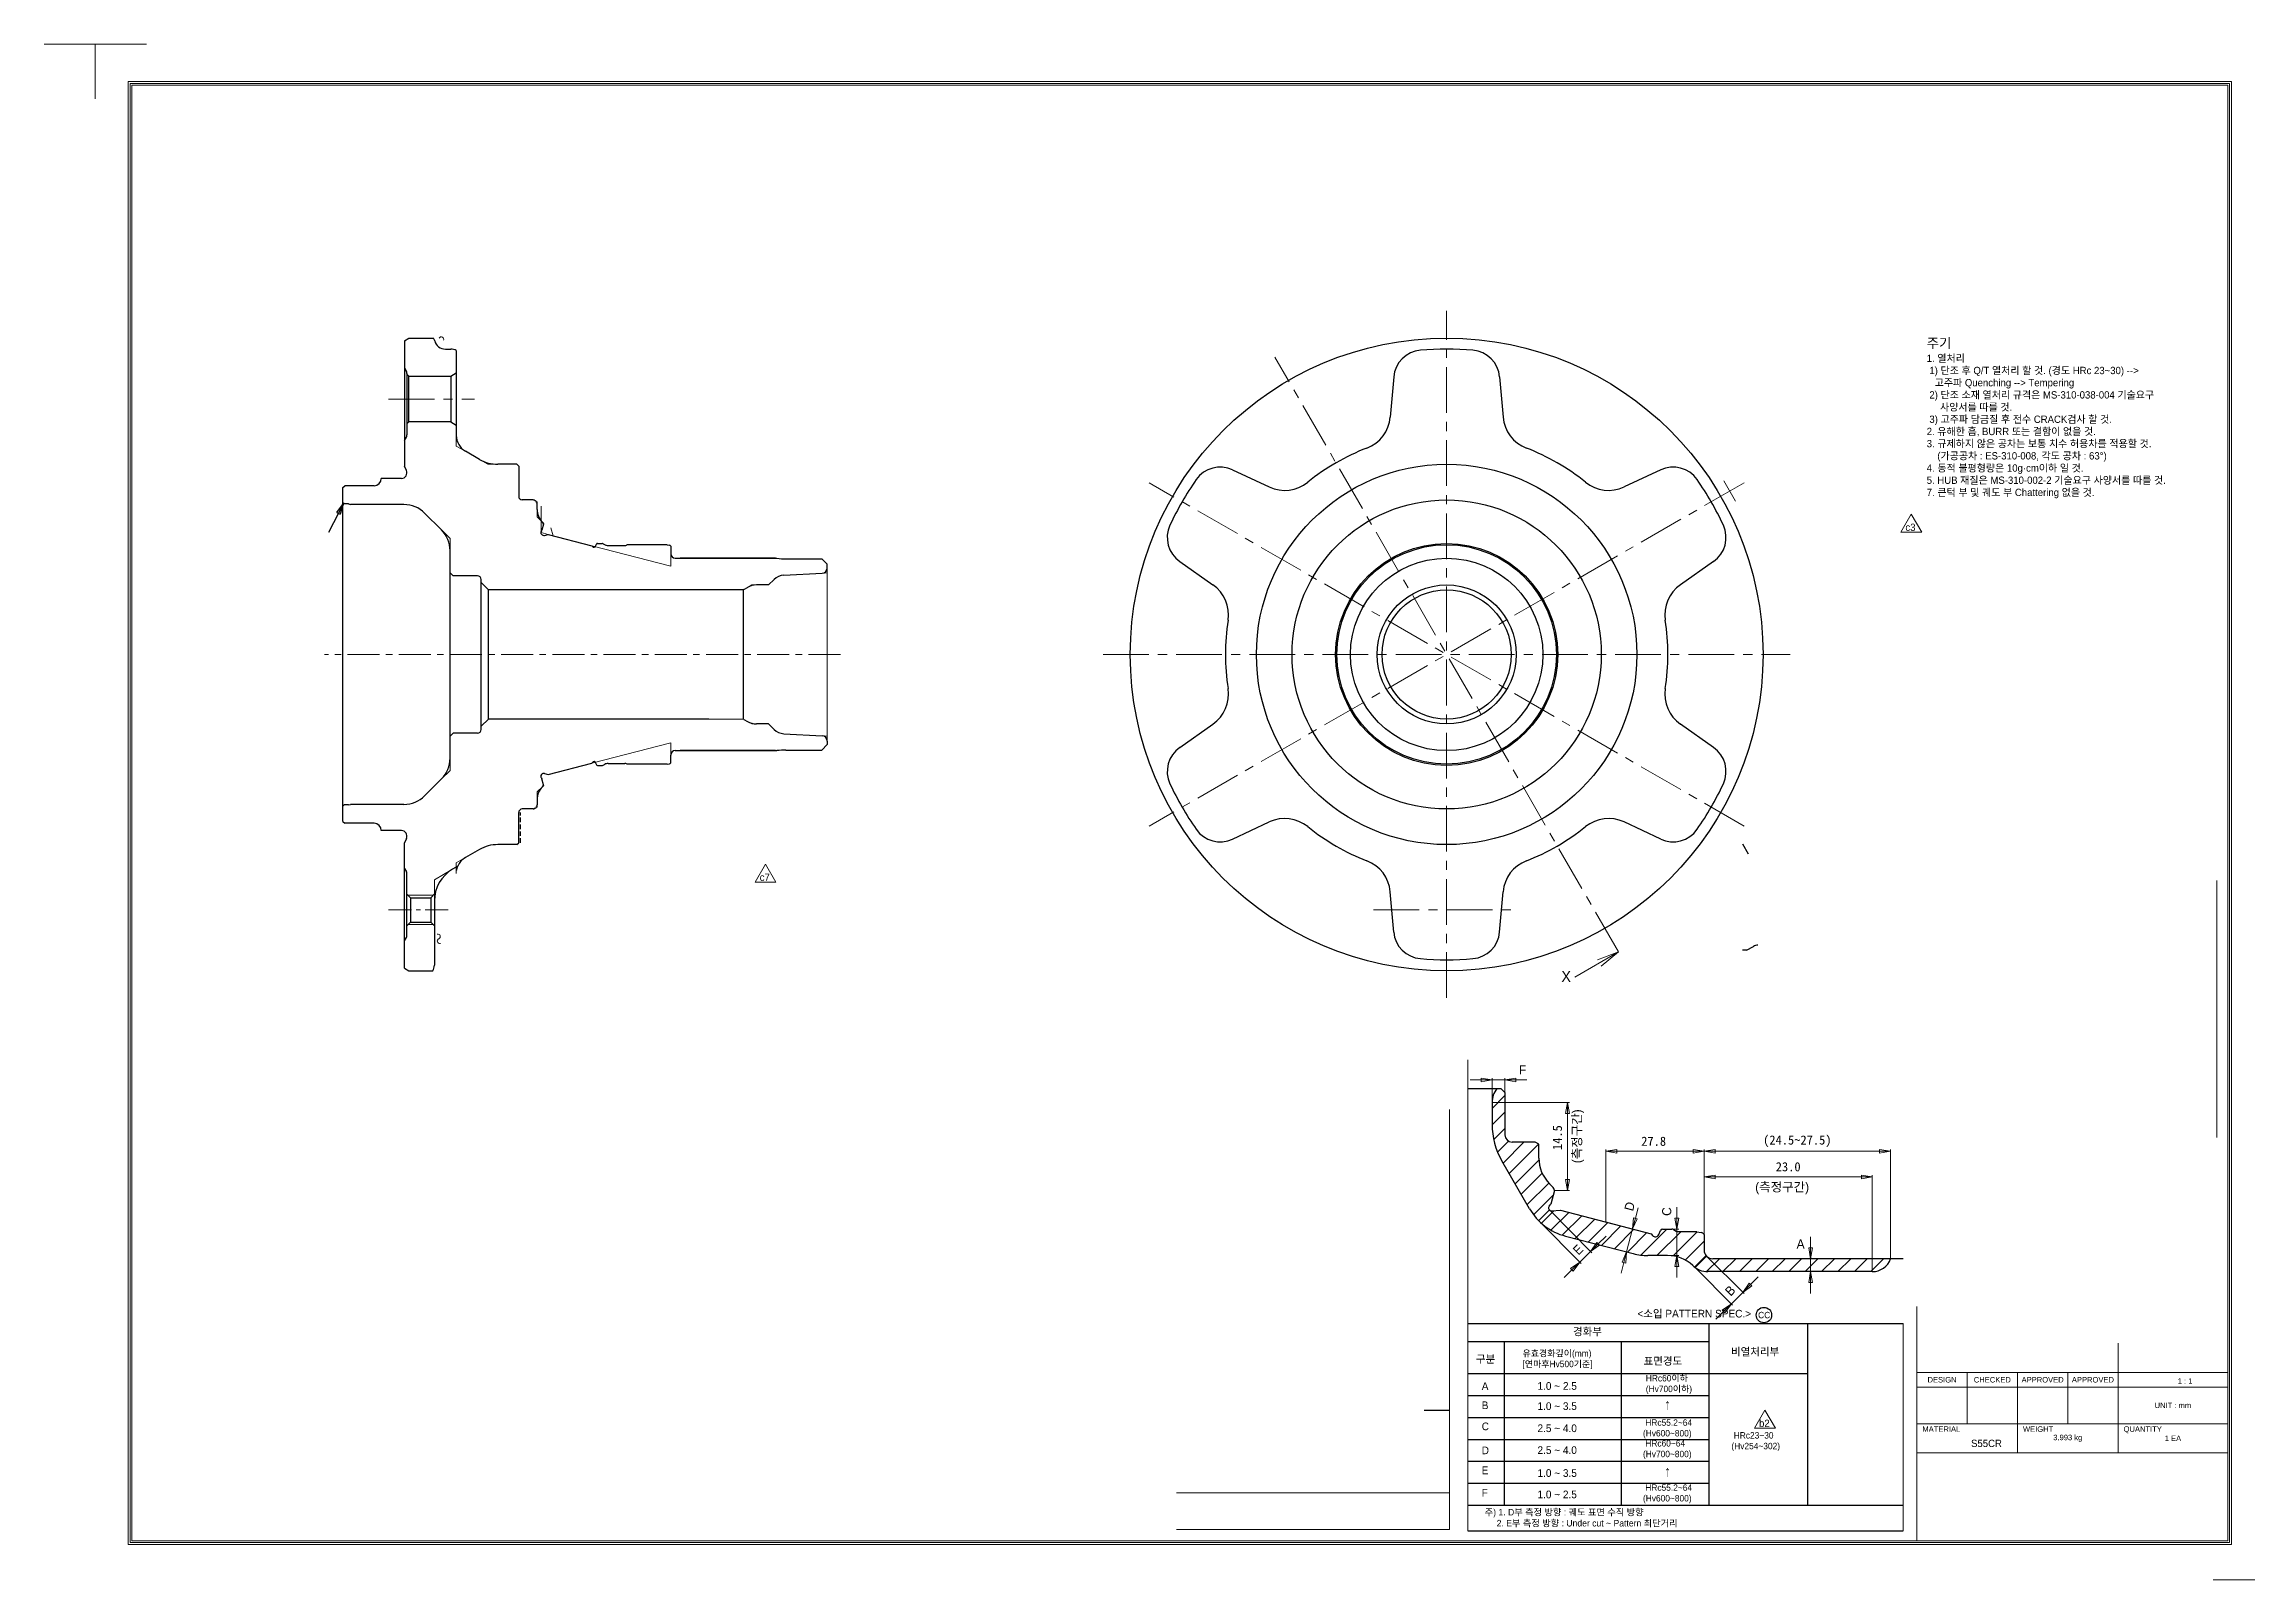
# Model space of a CAD drawing. Header units: millimetres. Extents: x 2038 to 3252, y 3405 to 3825.
# Drawn here: x 2038 to 2640, y 3405 to 3825 of the extents above; entities that cross this region are included whole.
import ezdxf

# ---------------------------------------------------------------- set-up
doc = ezdxf.new("R2010")
doc.units = ezdxf.units.MM
doc.linetypes.add('CENTER', pattern=[2, 1.25, -0.25, 0.25, -0.25])
doc.linetypes.add('HIDDEN', pattern=[0.375, 0.25, -0.125])
for name, color, linetype, lineweight in [('01_Out_Line_outer', 3, 'Continuous', 30), ('02_Dim', 4, 'Continuous', 9), ('03_Center', 1, 'CENTER', 9), ('04_Hidden', 4, 'HIDDEN', 9), ('05_Text', 6, 'Continuous', 9), ('07_Dim-1', 2, 'Continuous', 15), ('08_Dim-2', 3, 'Continuous', 15)]:
    doc.layers.add(name, color=color, linetype=linetype, lineweight=lineweight)
doc.layers.add('11_Lay-out', color=7, linetype='Continuous', lineweight=13, plot=False)
doc.layers.add('text', color=53, linetype='Continuous')
doc.styles.add('GHS', font='')
doc.styles.add('스타일1', font='txt.shx', dxfattribs={"bigfont": 'whs.shx'})
doc.styles.get('GHS').set_extended_font_data('Gulim')
doc.dimstyles.new('(1배)-축-공차', dxfattribs={"dimtxt": 2.5, "dimasz": 3, "dimexe": 0.5, "dimexo": 0, "dimgap": 1, "dimtad": 1, "dimtoh": 1, "dimdec": 3, "dimzin": 0, "dimdsep": 46, "dimtxsty": 'Standard', "dimblk": 'CLOSED', "dimcen": 100, "dimaunit": 1, "dimazin": 0, "dimtp": 0.025, "dimtm": 0.025, "dimtfac": 0.7, "dimtdec": 3, "dimtmove": 1, "dimatfit": 3, "dimldrblk": 'CLOSED', "dimfxl": 1, "dimtolj": 1, "dimtzin": 0, "dimarcsym": 0})

# ---------------------------------------------------------------- blocks, each defined once
blk = doc.blocks.new('_Closed')
at = {"color": 0, "linetype": 'ByBlock', "lineweight": -2}
for p, q in [((-1, 0.17), (0, 0)), ((-1, 0.17), (-1, -0.17)), ((0, 0), (-1, -0.17)), ((0, 0), (-1, 0))]:
    blk.add_line(p, q, dxfattribs=at)

msp = doc.modelspace()

# ---------------------------------------------------------------- hatches: boundary and pattern name
at = {"layer": '02_Dim', "ltscale": 10}
h = msp.add_hatch(dxfattribs=at)
h.set_pattern_fill('ANSI31', color=256)
h.set_pattern_definition([(45, (-5975.803, 7211.799), (-2.245064, 2.245064), [])])
h.paths.add_polyline_path([(2437.022, 3538.0844), (2436.022, 3539.0844), (2434.8472, 3539.0844, 0.17101732), (2433.522, 3535.3232), (2437.022, 3535.3232)])
h.paths.add_polyline_path([(2437.022, 3535.3232), (2433.522, 3535.3232), (2433.522, 3529.3588, 0.1316525), (2436.2014, 3519.3588), (2443.7655, 3506.2575, 0.06454422), (2446.2633, 3502.9889), (2449.1903, 3505.916, -0.39391048), (2449.1522, 3507.0065), (2449.6219, 3507.5468), (2450.6057, 3511.2101, 0.13643799), (2449.9732, 3512.3297), (2449.2509, 3513.052, -0.19891237), (2446.322, 3520.1231), (2446.322, 3523.8712), (2445.5148, 3524.3373, 0.1316525), (2445.0148, 3524.4712), (2439.022, 3524.4712, -0.41421356), (2437.022, 3526.4712)])
h.paths.add_polyline_path([(2449.1903, 3505.916), (2446.2633, 3502.9889, 0.13488561), (2453.6158, 3498.7672), (2457.1729, 3497.8472)])
h.paths.add_polyline_path([(2452.1895, 3505.8499), (2449.8118, 3505.6836, -0.21712128), (2449.1903, 3505.916), (2457.1729, 3497.8472), (2461.9208, 3496.6194), (2462.2107, 3497.0206), (2462.8439, 3496.3806), (2470.3168, 3494.448), (2471.9443, 3500.7409), (2464.6206, 3502.635)])
h.paths.add_polyline_path([(2484.0391, 3500.03, -0.00999466), (2483.899, 3500.1071), (2483.154, 3500.5373, 0.1316525), (2482.654, 3500.6712), (2481.3914, 3500.6712), (2480.1287, 3500.6712, 0.30096584), (2479.5764, 3500.3057), (2479.1096, 3499.2058, -0.56865635), (2477.4065, 3498.9741), (2477.0517, 3499.4201), (2471.9443, 3500.7409), (2470.3168, 3494.448), (2470.8009, 3494.3228), (2472.123, 3493.9809, 0.06335274), (2476.1291, 3493.4712), (2481.4952, 3493.4712), (2484.0391, 3493.4712)])
h.paths.add_polyline_path([(2491.4791, 3499.2397, 0.20546465), (2490.6875, 3499.7582), (2489.4791, 3499.9712), (2484.1554, 3499.9712, -0.00814885), (2484.0391, 3500.03), (2484.0391, 3493.4712), (2484.0964, 3493.127, -0.12479556), (2488.3827, 3490.7212, 0.03695455), (2489.0681, 3490.1603), (2492.182, 3493.2742, -0.19891237), (2491.4791, 3494.9712)])
h.paths.add_polyline_path([(2492.182, 3493.2742), (2489.0681, 3490.1603, 0.15420795), (2492.5152, 3489.0712), (2496.385, 3489.0712)])
h.paths.add_polyline_path([(2520.6244, 3492.5712), (2493.8791, 3492.5712, -0.19891237), (2492.182, 3493.2742), (2496.385, 3489.0712), (2520.6244, 3489.0712)])
h.paths.add_polyline_path([(2537.4791, 3492.5712), (2520.6244, 3492.5712), (2520.6244, 3489.0712), (2537.4791, 3489.0712)])
h.paths.add_polyline_path([(2542.4791, 3492.5712), (2537.4791, 3492.5712), (2537.4791, 3489.0712, 0.31730116)])

# ---------------------------------------------------------------- linework, layer by layer
at = {"linetype": 'Continuous', "lineweight": 13}
msp.add_line((2176.2032, 3692.4944), (2176.8107, 3690.3038), dxfattribs=at)
for p, q in [((2426.9332, 3474.8894), (2545.8739, 3474.8894)), ((2492.8739, 3425.1894), (2492.8739, 3474.8894)), ((2519.8739, 3425.1894), (2519.8739, 3474.8894)), ((2426.9332, 3469.9894), (2492.8739, 3469.9894)), ((2436.9332, 3425.1894), (2436.9332, 3469.9894)), ((2468.9332, 3425.1894), (2468.9332, 3469.9894)), ((2426.9332, 3461.1894), (2519.8739, 3461.1894)), ((2426.9332, 3455.1894), (2492.8739, 3455.1894)), ((2426.9332, 3449.1894), (2492.8739, 3449.1894)), ((2426.9332, 3443.1894), (2492.8739, 3443.1894)), ((2426.9332, 3437.1894), (2492.8739, 3437.1894)), ((2426.9332, 3431.1894), (2492.8739, 3431.1894)), ((2426.9332, 3425.1894), (2545.8739, 3425.1894)), ((2426.9332, 3418.1894), (2545.8739, 3418.1894))]:
    msp.add_line(p, q)
for centre, start, end in [((2146.2488, 3744.0085), 336.6147789, 150.2551187), ((2145.8207, 3579.4645), 111.6147789, 285.2551187), ((2145.3285, 3580.7067), 291.6147789, 105.2551187)]:
    msp.add_arc(centre, 0.6681, start, end, dxfattribs=at)
at = {"layer": '01_Out_Line_outer'}
for p, q in [((2136.1632, 3743.6407), (2137.3632, 3744.3335)), ((2136.1632, 3743.6407), (2136.1632, 3709.3172)), ((2136.1632, 3736.1799), (2136.7025, 3735.2459)), ((2137.3632, 3733.9635), (2136.8568, 3734.4699)), ((2136.8632, 3734.6459), (2136.8632, 3717.8711)), ((2137.3632, 3721.4035), (2137.3632, 3733.9635)), ((2148.8563, 3733.9635), (2148.8563, 3721.4035)), ((2137.3632, 3721.4035), (2136.8632, 3720.9035)), ((2148.8563, 3721.4035), (2137.3632, 3721.4035)), ((2136.1632, 3716.3371), (2136.7025, 3717.2711)), ((2156.703, 3711.1732), (2152.8632, 3713.3901)), ((2136.7227, 3708.1174), (2136.1632, 3709.3172)), ((2136.7227, 3708.1174), (2136.1632, 3709.3172)), ((2166.9132, 3709.8335), (2167.4132, 3709.3335)), ((2167.4132, 3709.3335), (2167.4132, 3701.0835)), ((2171.4096, 3700.0835), (2168.4132, 3700.0835)), ((2141.7064, 3696.4903), (2146.3201, 3691.8766)), ((2172.4632, 3697.5094), (2172.4632, 3698.9752)), ((2190.4793, 3688.1165), (2190.8518, 3687.9014)), ((2190.4793, 3627.5505), (2190.8518, 3627.7655)), ((2141.7064, 3619.1766), (2146.3201, 3623.7903)), ((2171.4096, 3615.5835), (2168.4132, 3615.5835)), ((2172.4632, 3618.1576), (2172.4632, 3616.6918)), ((2167.4132, 3606.3335), (2167.4132, 3614.5835)), ((2136.7227, 3607.5496), (2136.1632, 3606.3498)), ((2136.7227, 3607.5496), (2136.1632, 3606.3498)), ((2136.1632, 3572.0263), (2136.1632, 3606.3498)), ((2156.703, 3604.4937), (2152.8632, 3602.2769)), ((2166.9132, 3605.8335), (2167.4132, 3606.3335)), ((2502.0207, 3606.0173), (2503.5717, 3603.3309)), ((2136.1632, 3599.3299), (2136.7025, 3598.3959)), ((2136.8632, 3581.0211), (2136.8632, 3597.7959)), ((2150.7652, 3599.9108), (2149.3632, 3599.1014)), ((2144.3632, 3590.4412), (2144.3632, 3572.8335)), ((2136.1632, 3579.4871), (2136.7025, 3580.4211)), ((2503.1148, 3576.9309), (2502.0207, 3576.9309)), ((2503.1148, 3576.9309), (2504.9828, 3578.0094)), ((2136.1632, 3572.0263), (2137.3632, 3571.3335)), ((2436.022, 3539.0844), (2437.022, 3538.0844)), ((2437.022, 3538.0844), (2437.022, 3526.4712)), ((2433.522, 3535.3232), (2433.522, 3529.3588)), ((2445.0148, 3524.4712), (2439.022, 3524.4712)), ((2446.322, 3520.1231), (2446.322, 3523.8712)), ((2483.154, 3500.5373), (2483.899, 3500.1071))]:
    msp.add_line(p, q, dxfattribs=at)
at = {"layer": '01_Out_Line_outer', "ltscale": 10}
for p, q in [((2137.3632, 3744.3335), (2144.1518, 3744.3335)), ((2147.3632, 3741.3335), (2148.8632, 3741.3335)), ((2150.3632, 3740.9316), (2150.3632, 3717.7202)), ((2137.3632, 3733.9635), (2148.8563, 3733.9635)), ((2148.8563, 3733.9635), (2150.3632, 3734.8335)), ((2406.6423, 3733.7504), (2405.678, 3722.7291)), ((2435.5807, 3733.7504), (2436.5449, 3722.7291)), ((2148.8563, 3721.4035), (2150.3632, 3720.5335)), ((2135.3632, 3705.9835), (2129.8632, 3705.9835)), ((2135.3632, 3705.9835), (2129.8632, 3705.9835)), ((2362.6001, 3708.3227), (2372.6269, 3703.6471)), ((2479.6229, 3708.3227), (2469.596, 3703.6471)), ((2119.3632, 3703.4835), (2119.8632, 3703.9835)), ((2119.3632, 3612.1835), (2119.3632, 3703.4835)), ((2127.8632, 3703.9835), (2119.8632, 3703.9835)), ((2119.6632, 3698.9835), (2119.3632, 3699.2835)), ((2120.8632, 3698.9835), (2119.6632, 3698.9835)), ((2120.8632, 3698.9835), (2121.423, 3698.8335)), ((2136.0495, 3698.8335), (2121.423, 3698.8335)), ((2174.2051, 3693.4529), (2173.7728, 3691.8434)), ((2173.6178, 3691.6178), (2173.7728, 3691.8434)), ((2174.4909, 3690.3938), (2175.4423, 3690.6576)), ((2175.4423, 3690.6576), (2187.4281, 3687.5579)), ((2188.457, 3687.4508), (2188.6905, 3688.0007)), ((2191.8518, 3687.6335), (2196.4725, 3687.6335)), ((2197.0332, 3687.8335), (2196.8725, 3687.7407)), ((2208.0332, 3687.8335), (2208.6374, 3687.727)), ((2209.0332, 3687.4677), (2209.0332, 3685.3335)), ((2148.6632, 3629.4472), (2148.6632, 3686.2198)), ((2348.1309, 3683.2613), (2357.1935, 3676.9155)), ((2494.0921, 3683.2613), (2485.0295, 3676.9155)), ((2157.1632, 3637.3335), (2157.1632, 3678.3335)), ((2157.1632, 3677.4885), (2159.1632, 3675.4885)), ((2159.1632, 3640.1785), (2159.1632, 3675.4885)), ((2228.7853, 3675.4885), (2228.7853, 3640.1785)), ((2228.9585, 3675.5885), (2229.9546, 3676.1636)), ((2157.1632, 3638.1785), (2159.1632, 3640.1785)), ((2228.9585, 3640.0785), (2229.9546, 3639.5034)), ((2348.1309, 3632.4057), (2357.1935, 3638.7514)), ((2494.0921, 3632.4057), (2485.0295, 3638.7514)), ((2175.4423, 3625.0093), (2187.4281, 3628.1091)), ((2188.457, 3628.2162), (2188.6905, 3627.6663)), ((2191.8518, 3628.0335), (2196.4725, 3628.0335)), ((2197.0332, 3627.8335), (2196.8725, 3627.9263)), ((2208.0332, 3627.8335), (2208.6374, 3627.94)), ((2209.0332, 3628.1992), (2209.0332, 3630.3335)), ((2173.6178, 3624.0492), (2173.7728, 3623.8236)), ((2174.2051, 3622.2141), (2173.7728, 3623.8236)), ((2174.4909, 3625.2732), (2175.4423, 3625.0093)), ((2119.6632, 3616.6835), (2119.3632, 3616.3835)), ((2120.8632, 3616.6835), (2119.6632, 3616.6835)), ((2120.8632, 3616.6835), (2121.423, 3616.8335)), ((2136.0495, 3616.8335), (2121.423, 3616.8335)), ((2119.3632, 3612.1835), (2119.8632, 3611.6835)), ((2127.8632, 3611.6835), (2119.8632, 3611.6835)), ((2135.3632, 3609.6835), (2129.8632, 3609.6835)), ((2135.3632, 3609.6835), (2129.8632, 3609.6835)), ((2362.6001, 3607.3443), (2372.6269, 3612.0199)), ((2479.6229, 3607.3443), (2469.596, 3612.0199)), ((2137.8632, 3591.307), (2136.8632, 3592.307)), ((2137.8632, 3591.307), (2143.3632, 3591.307)), ((2137.8632, 3591.307), (2137.8632, 3584.66)), ((2143.3632, 3591.307), (2144.5832, 3592.5269)), ((2143.3632, 3591.307), (2143.3632, 3584.66)), ((2406.6423, 3581.9165), (2405.678, 3592.9379)), ((2435.5807, 3581.9165), (2436.5449, 3592.9379)), ((2137.8632, 3584.66), (2136.8632, 3583.66)), ((2137.8632, 3584.66), (2143.3632, 3584.66)), ((2143.3632, 3584.66), (2144.3632, 3583.66)), ((2137.3632, 3571.3335), (2143.9613, 3571.3335)), ((2436.022, 3539.0844), (2426.9332, 3539.0844)), ((2443.7655, 3506.2575), (2436.2014, 3519.3588)), ((2449.9732, 3512.3297), (2449.2509, 3513.052)), ((2450.6057, 3511.2101), (2449.6219, 3507.5468)), ((2452.1895, 3505.8499), (2477.0517, 3499.4201)), ((2453.6158, 3498.7672), (2472.123, 3493.9809)), ((2479.1096, 3499.2058), (2479.5764, 3500.3057)), ((2489.4791, 3499.9712), (2490.6875, 3499.7582)), ((2491.4791, 3499.2397), (2491.4791, 3494.9712)), ((2537.4791, 3489.0712), (2492.5152, 3489.0712)), ((2545.8739, 3492.5712), (2493.8791, 3492.5712))]:
    msp.add_line(p, q, dxfattribs=at)
at = {"layer": '01_Out_Line_outer', "ltscale": 7}
for p, q in [((2166.9132, 3709.8335), (2161.703, 3709.8335)), ((2171.9632, 3699.8412), (2171.6596, 3700.0165)), ((2187.4281, 3687.5579), (2187.6055, 3687.3349)), ((2187.4281, 3687.5579), (2187.6055, 3687.3349)), ((2187.4281, 3687.5579), (2187.6055, 3687.3349)), ((2188.9666, 3688.1835), (2190.2293, 3688.1835)), ((2208.0332, 3687.8335), (2197.0332, 3687.8335)), ((2148.6632, 3680.1335), (2149.4632, 3679.3335)), ((2156.1632, 3679.3335), (2149.4632, 3679.3335)), ((2219.4095, 3675.4885), (2159.1632, 3675.4885)), ((2228.9585, 3675.5885), (2219.4095, 3675.4885)), ((2219.4095, 3640.1785), (2159.1632, 3640.1785)), ((2228.9585, 3640.0785), (2219.4095, 3640.1785)), ((2148.6632, 3635.5335), (2149.4632, 3636.3335)), ((2156.1632, 3636.3335), (2149.4632, 3636.3335)), ((2187.4281, 3628.1091), (2187.6055, 3628.3321)), ((2187.4281, 3628.1091), (2187.6055, 3628.3321)), ((2187.4281, 3628.1091), (2187.6055, 3628.3321)), ((2188.9666, 3627.4835), (2190.2293, 3627.4835)), ((2208.0332, 3627.8335), (2197.0332, 3627.8335)), ((2171.9632, 3615.8258), (2171.6596, 3615.6505)), ((2166.9132, 3605.8335), (2161.703, 3605.8335)), ((2446.322, 3523.8712), (2445.5148, 3524.3373)), ((2449.1522, 3507.0065), (2449.6219, 3507.5468)), ((2449.1522, 3507.0065), (2449.6219, 3507.5468)), ((2449.1522, 3507.0065), (2449.6219, 3507.5468)), ((2449.8118, 3505.6836), (2452.1895, 3505.8499)), ((2449.8118, 3505.6836), (2452.1895, 3505.8499)), ((2449.8118, 3505.6836), (2452.1895, 3505.8499)), ((2480.1287, 3500.6712), (2482.654, 3500.6712)), ((2477.0517, 3499.4201), (2477.4065, 3498.9741)), ((2477.0517, 3499.4201), (2477.4065, 3498.9741)), ((2477.0517, 3499.4201), (2477.4065, 3498.9741)), ((2489.4791, 3499.9712), (2484.1554, 3499.9712)), ((2481.4952, 3493.4712), (2476.1291, 3493.4712)), ((2421.9332, 3451.094), (2414.9728, 3451.094))]:
    msp.add_line(p, q, dxfattribs=at)
at = {"layer": '01_Out_Line_outer', "color": 6}
for p, q in [((2210.2332, 3684.1335), (2238.0332, 3684.1335)), ((2237.6282, 3684.1335), (2211.5332, 3684.1335)), ((2211.5332, 3684.1335), (2237.6282, 3684.1335)), ((2210.2332, 3631.5335), (2238.0332, 3631.5335)), ((2237.6282, 3631.5335), (2211.5332, 3631.5335)), ((2211.5332, 3631.5335), (2237.6282, 3631.5335))]:
    msp.add_line(p, q, dxfattribs=at)
at = {"layer": '01_Out_Line_outer', "color": 0}
for p, q in [((2240.4781, 3683.9835), (2250.2782, 3683.9835)), ((2251.7782, 3682.4835), (2250.2782, 3683.9835)), ((2235.7332, 3676.8335), (2237.2426, 3678.3429)), ((2239.8617, 3679.509), (2250.3567, 3680.059)), ((2235.7332, 3638.8335), (2237.2426, 3637.3241)), ((2239.8617, 3636.158), (2250.3567, 3635.608)), ((2251.7782, 3633.1835), (2250.2782, 3631.6835)), ((2240.4781, 3631.6835), (2250.2782, 3631.6835))]:
    msp.add_line(p, q, dxfattribs=at)
at = {"layer": '01_Out_Line_outer', "color": 0, "ltscale": 10}
for p, q in [((2251.7782, 3681.5569), (2251.7782, 3682.4835)), ((2251.7782, 3634.11), (2251.7782, 3633.1835))]:
    msp.add_line(p, q, dxfattribs=at)
at = {"layer": '01_Out_Line_outer', "color": 0, "ltscale": 7}
for p, q in [((2235.7332, 3676.8335), (2232.4546, 3676.8335)), ((2235.7332, 3638.8335), (2232.4546, 3638.8335))]:
    msp.add_line(p, q, dxfattribs=at)
at = {"layer": '01_Out_Line_outer', "linetype": 'HIDDEN', "ltscale": 5}
msp.add_line((2167.9082, 3606.3335), (2167.9082, 3614.5835), dxfattribs=at)
at = {"layer": '01_Out_Line_outer', "ltscale": 0.7}
for p, q in [((2156.703, 3604.4937), (2152.8632, 3602.2769)), ((2166.9132, 3605.8335), (2161.703, 3605.8335))]:
    msp.add_line(p, q, dxfattribs=at)
at = {"layer": '01_Out_Line_outer', "ltscale": 10}
for radius in [86.5, 52, 42.25, 30.35, 30, 26.3, 19, 17.655]:
    msp.add_circle((2421.1115, 3657.8335), radius, dxfattribs=at)
for centre, radius, start, end in [((2141.5538, 3742.8335), 3, 14.4775122, 30), ((2147.3632, 3744.3335), 3, 194.4775122, 270), ((2148.8632, 3738.3335), 3, 60, 90), ((2414.6118, 3733.0532), 8, 94.9385987, 175), ((2421.1115, 3657.8335), 83.5, 85.0614013, 94.9385987), ((2427.6111, 3733.0532), 8, 5, 85.0614013), ((2395.7161, 3723.6007), 10, 291.1136097, 355), ((2446.5069, 3723.6007), 10, 185, 248.8863903), ((2421.1115, 3657.8335), 60.5, 111.1136097, 128.8863903), ((2421.1115, 3657.8335), 60.5, 51.1136097, 68.8863903), ((2127.8632, 3705.9835), 2, 270, 0), ((2421.1115, 3657.8335), 83.5, 145.0614013, 154.9385987), ((2359.2191, 3701.0722), 8, 65, 145.0614013), ((2483.0038, 3701.0722), 8, 34.9385987, 115), ((2421.1115, 3657.8335), 83.5, 25.0614013, 34.9385987), ((2376.8531, 3712.7101), 10, 245, 308.8863903), ((2465.3698, 3712.7101), 10, 231.1136097, 295), ((2177.4653, 3697.5098), 5.0021, 180.0047047, 224.3576224), ((2173.0403, 3693.1642), 1.2, 13.9226058, 45), ((2140.6632, 3686.2198), 8, 0, 45), ((2174.2771, 3691.1647), 0.8, 145.5, 285.5), ((2188.9666, 3687.8835), 0.3, 90, 157), ((2191.8518, 3689.6335), 2, 240, 270), ((2196.4725, 3688.4335), 0.8, 270, 300), ((2208.5332, 3687.1361), 0.6, 33.5573098, 80), ((2352.7195, 3689.8145), 8, 154.9385987, 235), ((2489.5035, 3689.8145), 8, 305, 25.0614013), ((2210.2332, 3685.3335), 1.2, 180, 270), ((2351.4577, 3668.724), 10, 351.1136097, 55), ((2490.7652, 3668.724), 10, 125, 188.8863903), ((2421.1115, 3657.8335), 60.5, 171.1136097, 188.8863903), ((2421.1115, 3657.8335), 60.5, 351.1136097, 8.8863903), ((2351.4577, 3646.943), 10, 305, 8.8863903), ((2490.7652, 3646.943), 10, 171.1136097, 235), ((2140.6632, 3629.4472), 8, 315, 0), ((2188.9666, 3627.7835), 0.3, 203, 270), ((2191.8518, 3626.0335), 2, 90, 120), ((2196.4725, 3627.2335), 0.8, 60, 90), ((2208.5332, 3628.5309), 0.6, 280, 326.4426902), ((2210.2332, 3630.3335), 1.2, 90, 180), ((2352.7195, 3625.8525), 8, 125, 205.0614013), ((2489.5035, 3625.8525), 8, 334.9385987, 55), ((2177.4632, 3618.1576), 5, 135.6327326, 180), ((2174.2771, 3624.5023), 0.8, 74.5, 214.5), ((2173.0403, 3622.5028), 1.2, 315, 346.0773942), ((2421.1115, 3657.8335), 83.5, 205.0614013, 214.9385987), ((2421.1115, 3657.8335), 83.5, 325.0614013, 334.9385987), ((2127.8632, 3609.6835), 2, 0, 90), ((2359.2191, 3614.5948), 8, 214.9385987, 295), ((2376.8531, 3602.9568), 10, 51.1136097, 115), ((2421.1115, 3657.8335), 60.5, 231.1136097, 248.8863903), ((2421.1115, 3657.8335), 60.5, 291.1136097, 308.8863903), ((2465.3698, 3602.9568), 10, 65, 128.8863903), ((2483.0038, 3614.5948), 8, 245, 325.0614013), ((2395.7161, 3592.0663), 10, 5, 68.8863903), ((2446.5069, 3592.0663), 10, 111.1136097, 175), ((2414.6118, 3582.6138), 8, 185, 265.0614013), ((2427.6111, 3582.6138), 8, 274.9385987, 355), ((2421.1115, 3657.8335), 83.5, 265.0614013, 274.9385987), ((2439.522, 3535.3232), 6, 141.1812535, 180), ((2453.522, 3529.3588, 0), 20, 180, 210), ((2448.2762, 3510.6326), 2.4, 13.9226058, 45), ((2457.6219, 3514.2575), 16, 210, 255.5), ((2480.1287, 3500.0712), 0.6, 90, 157), ((2485.899, 3503.5712), 4, 240, 244.1580672), ((2490.4791, 3498.5764), 1.2, 33.5573098, 80), ((2493.8791, 3494.9712), 2.4, 180, 270), ((2481.4952, 3483.4712), 10, 46.4688478, 90), ((2492.5152, 3495.0712), 6, 226.4688478, 270), ((2537.4991, 3494.3641), 5.2929, 269.7834339, 340.2006065)]:
    msp.add_arc(centre, radius, start, end, dxfattribs=at)
at = {"layer": '01_Out_Line_outer'}
for centre, radius, start, end in [((2135.6632, 3734.6459), 1.2, 0, 30), ((2135.6632, 3717.8711), 1.2, 330, 0), ((2155.3632, 3717.7202), 5, 180, 240), ((2135.3632, 3707.4835), 1.5, 270, 25), ((2168.4132, 3701.0835), 1, 180, 270), ((2136.0495, 3690.8335), 8, 45, 90), ((2190.2293, 3687.6835), 0.5, 60, 90), ((2190.2293, 3627.9835), 0.5, 270, 300), ((2136.0495, 3624.8335), 8, 270, 315), ((2168.4132, 3614.5835), 1, 90, 180), ((2171.4632, 3616.6918, 0), 1, 300, 360), ((2135.3632, 3608.1835), 1.5, 335, 90), ((2135.6632, 3597.7959), 1.2, 0, 30), ((2154.3632, 3590.4412), 10, 120, 180), ((2135.6632, 3581.0211), 1.2, 330, 0), ((2141.3632, 3572.8335), 3, 330, 0), ((2506.1828, 3575.9309), 2.4, 90, 120), ((2439.022, 3526.4712), 2, 180, 270), ((2456.322, 3520.1231), 10, 180, 225), ((2482.654, 3499.6712), 1, 60, 90)]:
    msp.add_arc(centre, radius, start, end, dxfattribs=at)
at = {"layer": '01_Out_Line_outer', "ltscale": 7}
for centre, radius, start, end in [((2161.703, 3719.8335), 10, 240, 270), ((2171.4096, 3699.5835), 0.5, 60, 90), ((2171.4632, 3698.9752, 0), 1, 0, 60), ((2187.9968, 3687.6462), 0.5, 218.5, 337), ((2156.1632, 3678.3335), 1, 0, 90), ((2232.4546, 3671.8335), 5, 90, 120), ((2232.4546, 3643.8335), 5, 240, 270), ((2156.1632, 3637.3335), 1, 270, 0), ((2187.9968, 3628.0208), 0.5, 23, 141.5), ((2171.4096, 3616.0835), 0.5, 270, 300), ((2161.703, 3595.8335), 10, 90, 120), ((2445.0148, 3523.4712), 1, 60, 90), ((2449.756, 3506.4817), 0.8, 139, 274), ((2478.1891, 3499.5966), 1, 218.5, 337), ((2476.1291, 3509.4712), 16, 255.5, 270)]:
    msp.add_arc(centre, radius, start, end, dxfattribs=at)
at = {"layer": '01_Out_Line_outer', "color": 0}
for centre, radius, start, end in [((2240.4781, 3703.9835), 20, 262.9783356, 270), ((2240.071, 3675.5145), 4, 93, 135), ((2240.071, 3640.1525), 4, 225, 267), ((2240.4781, 3611.6835), 20, 90, 97.0216644)]:
    msp.add_arc(centre, radius, start, end, dxfattribs=at)
at = {"layer": '01_Out_Line_outer', "color": 0, "ltscale": 10}
for centre, start, end in [((2250.2782, 3681.5569), 273, 0), ((2250.2782, 3634.11), 0, 87)]:
    msp.add_arc(centre, 1.5, start, end, dxfattribs=at)
at = {"layer": '01_Out_Line_outer', "ltscale": 0.7}
for centre, radius, start, end in [((2161.703, 3595.8335), 10, 90, 120), ((2155.3632, 3597.9467), 5, 120, 156.8698976)]:
    msp.add_arc(centre, radius, start, end, dxfattribs=at)
at = {"layer": '02_Dim', "ltscale": 10}
for p, q in [((2150.3632, 3717.7202), (2150.3632, 3714.8335)), ((2161.703, 3709.8335), (2159.0235, 3709.8335)), ((2173.5835, 3691.1384), (2173.5835, 3698.388)), ((2173.8889, 3694.0127), (2174.2567, 3693.6449)), ((2174.2051, 3693.4529), (2174.2567, 3693.6449)), ((2148.6632, 3686.2198), (2148.6632, 3689.5335)), ((2173.5835, 3691.1384), (2173.7728, 3691.8434)), ((2209.0332, 3681.9704), (2187.4281, 3687.5579)), ((2188.457, 3687.4508), (2188.3962, 3687.3075)), ((2188.7681, 3688.1835), (2188.6905, 3688.0007)), ((2188.9666, 3688.1835), (2188.7681, 3688.1835)), ((2190.2293, 3688.1835), (2190.3632, 3688.1835)), ((2191.8518, 3687.6335), (2191.3159, 3687.6335)), ((2196.4725, 3687.6335), (2196.6868, 3687.6335)), ((2196.6868, 3687.6335), (2196.8725, 3687.7407)), ((2209.0332, 3685.3335), (2209.0332, 3681.9704)), ((2228.7853, 3675.4885), (2219.4095, 3675.4885)), ((2228.9585, 3675.5885), (2228.7853, 3675.4885)), ((2231.1149, 3676.8335), (2229.9546, 3676.1636)), ((2232.4546, 3676.8335), (2231.1149, 3676.8335)), ((2228.7853, 3640.1785), (2219.4095, 3640.1785)), ((2228.9585, 3640.0785), (2228.7853, 3640.1785)), ((2231.1149, 3638.8335), (2229.9546, 3639.5034)), ((2209.0332, 3633.6965), (2187.4281, 3628.1091)), ((2209.0332, 3630.3335), (2209.0332, 3633.6965)), ((2232.4546, 3638.8335), (2231.1149, 3638.8335)), ((2148.6632, 3629.4472), (2148.6632, 3626.1335)), ((2188.457, 3628.2162), (2188.3962, 3628.3594)), ((2188.7681, 3627.4835), (2188.6905, 3627.6663)), ((2188.9666, 3627.4835), (2188.7681, 3627.4835)), ((2190.2293, 3627.4835), (2190.3632, 3627.4835)), ((2191.8518, 3628.0335), (2191.3159, 3628.0335)), ((2196.4725, 3628.0335), (2196.6868, 3628.0335)), ((2196.6868, 3628.0335), (2196.8725, 3627.9263)), ((2173.8889, 3621.6543), (2174.2567, 3622.0221)), ((2174.2051, 3622.2141), (2174.2567, 3622.0221)), ((2150.3632, 3600.8335), (2150.3632, 3597.9467)), ((2137.1867, 3591.9835), (2144.0397, 3591.9835)), ((2144.3632, 3590.4412), (2144.3632, 3596.2147)), ((2137.1867, 3583.9835), (2144.0397, 3583.9835)), ((2430.522, 3541.4917), (2427.522, 3541.4917)), ((2433.522, 3535.3232), (2433.522, 3541.9917)), ((2433.522, 3541.4917), (2437.022, 3541.4917)), ((2437.022, 3538.0844), (2437.022, 3541.9917)), ((2440.022, 3541.4917), (2443.022, 3541.4917)), ((2433.522, 3535.3232), (2454.6514, 3535.3232)), ((2454.1514, 3514.2101), (2454.1514, 3532.3232)), ((2464.6206, 3502.635), (2464.6206, 3522.4712)), ((2467.6206, 3521.9712), (2488.4791, 3521.9712)), ((2491.4791, 3499.2397), (2491.4791, 3522.4712)), ((2491.4791, 3499.2397), (2491.4791, 3522.4712)), ((2494.4791, 3521.9712), (2539.4791, 3521.9712)), ((2542.4791, 3492.5712), (2542.4791, 3522.4712)), ((2491.4791, 3499.2397), (2491.4791, 3515.4712)), ((2534.4791, 3514.9712), (2494.4791, 3514.9712)), ((2537.4791, 3489.0712), (2537.4791, 3515.4712)), ((2450.6057, 3511.2101), (2454.6514, 3511.2101)), ((2484.0391, 3503.6712), (2484.0391, 3506.6712)), ((2446.2476, 3503.0047), (2457.8386, 3491.2886)), ((2449.1903, 3505.916), (2446.2633, 3502.9889)), ((2449.1903, 3505.916), (2460.7813, 3494.1998)), ((2464.6206, 3502.635), (2472.4284, 3500.6157)), ((2471.9443, 3500.7409), (2470.3168, 3494.448)), ((2472.6955, 3503.6454), (2473.4466, 3506.5498)), ((2481.3914, 3500.6712), (2484.5391, 3500.6712)), ((2484.0391, 3500.6712), (2484.0391, 3493.4712)), ((2457.487, 3491.644), (2460.4297, 3494.5553)), ((2462.5623, 3496.6652), (2464.695, 3498.7751)), ((2462.9931, 3496.342), (2470.8009, 3494.3228)), ((2520.6244, 3495.5712), (2520.6244, 3498.5712)), ((2455.3543, 3489.5341), (2453.2216, 3487.4242)), ((2469.5657, 3491.5435), (2468.8146, 3488.6391)), ((2481.3914, 3493.4712), (2484.5391, 3493.4712)), ((2484.0391, 3490.4712), (2484.0391, 3487.4712)), ((2492.182, 3493.2742), (2489.0681, 3490.1603)), ((2489.0681, 3490.1603), (2499.2998, 3479.9286)), ((2492.182, 3493.2742), (2502.4137, 3483.0425)), ((2520.6244, 3492.5712), (2520.6244, 3489.0712)), ((2498.9463, 3480.2821), (2502.0602, 3483.396)), ((2504.1815, 3485.5174), (2506.3028, 3487.6387)), ((2520.6244, 3486.0712), (2520.6244, 3483.0712)), ((2496.8249, 3478.1608), (2494.7036, 3476.0395))]:
    msp.add_line(p, q, dxfattribs=at)
at = {"layer": '02_Dim'}
for p, q in [((2150.3632, 3714.8335), (2152.8632, 3713.3901)), ((2156.703, 3711.1732), (2159.0235, 3709.8335)), ((2171.9632, 3699.8412), (2172.4632, 3699.5526)), ((2172.4632, 3698.9752), (2172.4632, 3699.5526)), ((2496.8791, 3705.3076), (2500.1091, 3699.7131)), ((2496.8791, 3705.3076), (2500.1091, 3699.7131)), ((2172.4632, 3697.5094), (2172.4632, 3695.4383)), ((2173.8889, 3694.0127), (2172.4632, 3695.4383)), ((2148.6632, 3689.5335), (2146.3201, 3691.8766)), ((2175.4423, 3690.6576), (2173.5835, 3691.1384)), ((2190.4793, 3688.1165), (2190.3632, 3688.1835)), ((2191.3159, 3687.6335), (2190.8518, 3687.9014)), ((2251.7782, 3681.5569), (2251.7782, 3680.1335)), ((2250.3567, 3680.059), (2251.7782, 3680.1335)), ((2250.3567, 3635.608), (2251.7782, 3635.5335)), ((2251.7782, 3634.11), (2251.7782, 3635.5335)), ((2190.4793, 3627.5505), (2190.3632, 3627.4835)), ((2191.3159, 3628.0335), (2190.8518, 3627.7655)), ((2148.6632, 3626.1335), (2146.3201, 3623.7903)), ((2173.8889, 3621.6543), (2172.4632, 3620.2286)), ((2171.9632, 3615.8258), (2172.4632, 3616.1144)), ((2172.4632, 3618.1576), (2172.4632, 3620.2286)), ((2172.4632, 3616.6918), (2172.4632, 3616.1144)), ((2144.3632, 3596.2147), (2149.3632, 3599.1014)), ((2150.3632, 3600.8335), (2152.8632, 3602.2769)), ((2468.0731, 3576.4935), (2456.1392, 3569.6034)), ((2468.0731, 3576.4935), (2462.377, 3574.3595)), ((2463.377, 3572.6275), (2468.0731, 3576.4935))]:
    msp.add_line(p, q, dxfattribs=at)
at = {"layer": '02_Dim', "color": 0}
msp.add_line((2251.7782, 3681.5569), (2251.7782, 3634.11), dxfattribs=at)
at = {"layer": '02_Dim', "color": 5}
for points in [[(2548.1353, 3696.2157), (2545.2953, 3691.2966), (2550.9753, 3691.2966)], [(2234.912, 3600.5031), (2232.072, 3595.5841), (2237.752, 3595.5841)]]:
    msp.add_lwpolyline(points, close=True, dxfattribs=at)
at = {"layer": '02_Dim', "color": 3}
msp.add_lwpolyline([(2508.1343, 3451.187), (2505.2943, 3446.268), (2510.9743, 3446.268)], close=True, dxfattribs=at)
at = {"layer": '03_Center', "ltscale": 10}
for p, q in [((2421.1115, 3563.9102), (2421.1115, 3751.7568)), ((2468.0731, 3576.4935), (2374.1498, 3739.1735)), ((2131.8632, 3727.6835), (2155.3632, 3727.6835)), ((2502.4515, 3610.8718), (2339.7715, 3704.7952)), ((2502.4515, 3704.7952), (2339.7715, 3610.8718)), ((2327.1881, 3657.8335), (2515.0348, 3657.8335)), ((2401.1115, 3587.9835), (2441.1115, 3587.9835))]:
    msp.add_line(p, q, dxfattribs=at)
at = {"layer": '03_Center', "ltscale": 7}
msp.add_line((2255.3771, 3657.8335), (2114.3632, 3657.8335), dxfattribs=at)
msp.add_line((2255.3771, 3657.8335), (2114.3632, 3657.8335), dxfattribs=at)
msp.add_line((2255.3771, 3657.8335), (2114.3632, 3657.8335), dxfattribs=at)
at = {"layer": '03_Center', "ltscale": 5}
msp.add_line((2131.8632, 3587.9835), (2149.3632, 3587.9835), dxfattribs=at)
at = {"layer": '04_Hidden', "ltscale": 5}
msp.add_arc((2155.3632, 3597.9467), 5, 156.8698976, 180, dxfattribs=at)
at = {"layer": '07_Dim-1', "lineweight": 13}
msp.add_line((2631.6652, 3595.9738), (2631.6652, 3525.7066), dxfattribs=at)
at = {"layer": '07_Dim-1'}
for p, q in [((2426.9332, 3546.9402), (2426.9332, 3474.8894)), ((2549.6652, 3479.4825), (2549.6652, 3415.4825)), ((2634.6652, 3479.4825), (2634.6652, 3415.4825)), ((2426.9332, 3474.8894), (2545.8739, 3474.8894)), ((2426.9332, 3474.8894), (2426.9332, 3418.1894)), ((2545.8739, 3474.8894), (2545.8739, 3418.1894)), ((2604.6652, 3469.4825), (2604.6652, 3439.4825)), ((2549.6652, 3461.4825), (2634.6652, 3461.4825)), ((2563.4152, 3461.4825), (2563.4152, 3447.4825)), ((2577.1652, 3461.4825), (2577.1652, 3439.4825)), ((2590.9152, 3461.4825), (2590.9152, 3447.4825)), ((2549.6652, 3457.4825), (2634.6652, 3457.4825)), ((2549.6652, 3447.4825), (2634.6652, 3447.4825)), ((2549.6652, 3439.4825), (2634.6652, 3439.4825))]:
    msp.add_line(p, q, dxfattribs=at)
at = {"layer": '07_Dim-1', "lineweight": 13, "ltscale": 3}
for p, q in [((2421.9332, 3533.4109), (2421.9332, 3418.5274)), ((2347.245, 3428.5274), (2421.9332, 3428.5274)), ((2347.245, 3428.5274), (2420.5332, 3428.5274)), ((2347.245, 3418.5274), (2421.9332, 3418.5274))]:
    msp.add_line(p, q, dxfattribs=at)
at = {"layer": '08_Dim-2', "ltscale": 3}
for p, q in [((2060.6652, 3414.4825), (2060.6652, 3814.4825)), ((2635.6652, 3814.4825), (2060.6652, 3814.4825)), ((2061.1652, 3414.9825), (2061.1652, 3813.9825)), ((2635.1652, 3813.9825), (2061.1652, 3813.9825)), ((2635.1652, 3414.9825), (2635.1652, 3813.9825)), ((2635.6652, 3414.4825), (2635.6652, 3814.4825)), ((2061.6652, 3415.4825), (2061.6652, 3813.4825)), ((2634.6652, 3813.4825), (2061.6652, 3813.4825)), ((2634.6652, 3415.4825), (2634.6652, 3813.4825)), ((2634.6652, 3415.4825), (2634.6652, 3813.4825)), ((2635.6652, 3414.4825), (2060.6652, 3414.4825)), ((2635.1652, 3414.9825), (2061.1652, 3414.9825)), ((2634.6652, 3415.4825), (2061.6652, 3415.4825))]:
    msp.add_line(p, q, dxfattribs=at)
at = {"layer": '11_Lay-out', "ltscale": 3}
for p, q in [((2037.6652, 3824.7508), (2051.6652, 3824.7508)), ((2051.6652, 3824.7508), (2051.6652, 3809.7508)), ((2051.6652, 3809.7508), (2051.6652, 3824.7508)), ((2051.6652, 3809.7508), (2051.6652, 3824.7508)), ((2051.6652, 3809.7508), (2051.6652, 3824.7508)), ((2065.6652, 3824.7508), (2051.6652, 3824.7508)), ((2065.6652, 3824.7508), (2051.6652, 3824.7508)), ((2630.6652, 3404.7508), (2644.6652, 3404.7508)), ((2630.6652, 3404.7508), (2644.6652, 3404.7508))]:
    msp.add_line(p, q, dxfattribs=at)
at = {"layer": 'text'}
msp.add_circle((2507.8495, 3477.1759), 2.1129, dxfattribs=at)

# ---------------------------------------------------------------- block references
at = {"layer": '02_Dim', "ltscale": 10, "xscale": 3, "yscale": 3, "zscale": 3}
for p in [(2433.522, 3541.4917), (2491.4791, 3521.9712), (2542.4791, 3521.9712), (2537.4791, 3514.9712)]:
    msp.add_blockref('_Closed', p, dxfattribs=at)
for p, rotation in [((2437.022, 3541.4917), 180), ((2454.1514, 3535.3232), 90), ((2464.6206, 3521.9712), 180), ((2491.4791, 3521.9712), 180), ((2454.1514, 3511.2101), 270), ((2491.4791, 3514.9712), 180), ((2471.9443, 3500.7409), 255.5000000000416), ((2484.0391, 3500.6712), 270), ((2460.4297, 3494.5553), 224.6923664278787), ((2470.3168, 3494.448), 75.50000000004161), ((2520.6244, 3492.5712), 270), ((2457.487, 3491.644), 44.69236642787872), ((2484.0391, 3493.4712), 90), ((2520.6244, 3489.0712), 90), ((2502.0602, 3483.396), 224.9999999999958), ((2498.9463, 3480.2821), 44.99999999999585)]:
    msp.add_blockref('_Closed', p, dxfattribs=dict(at, rotation=rotation))

# ---------------------------------------------------------------- texts
at = {"insert": (2473.2651, 3478.6202), "char_height": 2.1, "attachment_point": 1, "style": 'GHS'}
msp.add_mtext('<소입 PATTERN SPEC.>', dxfattribs=at)
at = {"attachment_point": 1}
for s, insert, char_height in [('{\\fGulim|b0|i0|c129|p50;경화부}', (2455.66, 3473.7202), 2.1), ('{\\fGulim|b0|i0|c129|p50;구분}', (2429.1148, 3466.1979), 2.1), ('{\\fGulim|b0|i0|c129|p50;유효경화깊이(mm)\\P[연마후Hv500기준]}', (2441.8445, 3467.5975), 1.75), ('{\\fGulim|b0|i0|c129|p50;표면경도}', (2474.9569, 3465.6689), 2.1), ('{\\fGulim|b0|i0|c129|p50;비열처리부}', (2498.8455, 3468.1879), 2.1), ('{\\fGulim|b0|i0|c129|p50;A}', (2430.6975, 3458.7887), 2.1), ('{\\fGulim|b0|i0|c129|p50;1.0 ~ 2.5}', (2445.9437, 3458.8465), 2.1), ('{\\fGulim|b0|i0|c129|p50;HRc60이하\\P(Hv700이하)}', (2475.5562, 3460.7828), 1.75), ('{\\fGulim|b0|i0|c129|p50;B}', (2430.6975, 3453.5597), 2.1), ('{\\fGulim|b0|i0|c129|p50;1.0 ~ 3.5}', (2445.9437, 3453.3271), 2.1), ('{\\fGulim|b0|i0|c129|p50;↑}', (2480.5638, 3454.1605), 2.8), ('{\\fGulim|b0|i0|c129|p50;C}', (2430.6975, 3447.7924), 2.1), ('{\\fGulim|b0|i0|c129|p50;2.5 ~ 4.0}', (2445.9437, 3447.2789), 2.1), ('{\\fGulim|b0|i0|c129|p50; HRc55.2~64\\P(Hv600~800)}', (2474.7753, 3448.6544), 1.75), ('{\\fGulim|b0|i0|c129|p50;D}', (2430.6975, 3441.2313), 2.1), ('{\\fGulim|b0|i0|c129|p50;2.5 ~ 4.0}', (2445.9437, 3441.2967), 2.1), ('{\\fGulim|b0|i0|c129|p50; HRc60~64\\P(Hv700~800)}', (2474.7753, 3442.9848), 1.75), ('{\\fGulim|b0|i0|c129|p50;E}', (2430.6975, 3435.7728), 2.1), ('{\\fGulim|b0|i0|c129|p50;1.0 ~ 3.5}', (2445.9437, 3435.0309), 2.1), ('{\\fGulim|b0|i0|c129|p50;↑}', (2480.5638, 3435.8643), 2.8), ('{\\fGulim|b0|i0|c129|p50;F}', (2430.6975, 3429.6423), 2.1), ('{\\fGulim|b0|i0|c129|p50;1.0 ~ 2.5}', (2445.9437, 3429.1847), 2.1), ('{\\fGulim|b0|i0|c129|p50; HRc55.2~64\\P(Hv600~800)}', (2474.7753, 3430.8729), 1.75), ('{\\fGulim|b0|i0|c129|p50;주) 1. D부 측정 방향 : 궤도 표면 수직 방향\\P     2. E부 측정 방향 : Under cut ~ Pattern 최단거리}', (2431.5096, 3424.1747), 1.8)]:
    msp.add_mtext(s, dxfattribs=dict(at, insert=insert, char_height=char_height))
at = {"color": 3, "insert": (2498.9575, 3445.1599), "char_height": 1.75, "attachment_point": 1}
msp.add_mtext('{\\fGulim|b0|i0|c129|p50; HRc23~30\\P(Hv254~302)}', dxfattribs=at)
at = {"layer": '02_Dim', "color": 5, "style": 'GHS'}
for s, p in [('c3', (2546.5301, 3691.6037)), ('c7', (2233.3067, 3595.8912))]:
    msp.add_text(s, height=2, dxfattribs=at).set_placement(p)
at = {"layer": '02_Dim', "style": 'GHS'}
msp.add_text('(측정구간)', height=2.5, rotation=90, dxfattribs=at).set_placement((2457.9412, 3518.7039))
at = {"layer": '02_Dim'}
msp.add_text('27.8', height=2.5, dxfattribs=at).set_placement((2474.2998, 3523.4712))
at = {"layer": '02_Dim', "style": 'GHS'}
msp.add_text('(측정구간)', height=2.5, dxfattribs=at).set_placement((2505.4651, 3510.976))
at = {"layer": '02_Dim', "color": 3, "style": 'GHS'}
msp.add_text('b2', height=2, dxfattribs=at).set_placement((2506.5101, 3446.5751))
at = {"layer": '02_Dim', "ltscale": 3, "insert": (2453.7842, 3569.7658), "char_height": 3, "attachment_point": 5, "style": 'GHS'}
msp.add_mtext('X', dxfattribs=at)
at = {"layer": '02_Dim', "ltscale": 10, "char_height": 2.5, "attachment_point": 5, "style": 'GHS'}
for s, insert in [('\\A1;F', (2441.8704, 3544.2417)), ('\\A1;A', (2517.8744, 3496.6296))]:
    msp.add_mtext(s, dxfattribs=dict(at, insert=insert))
at = {"layer": '02_Dim', "ltscale": 10, "insert": (2451.4014, 3525.7101), "char_height": 2.5, "attachment_point": 5, "rotation": 90}
msp.add_mtext('\\A1;14.5', dxfattribs=at)
at = {"layer": '02_Dim', "color": 1, "ltscale": 10, "insert": (2516.9791, 3524.7212), "char_height": 2.5, "attachment_point": 5}
msp.add_mtext('\\A1;(24.5~27.5)', dxfattribs=at)
at = {"layer": '02_Dim', "ltscale": 10, "insert": (2514.4791, 3517.7212), "char_height": 2.5, "attachment_point": 5}
msp.add_mtext('\\A1;23.0', dxfattribs=at)
at = {"layer": '02_Dim', "ltscale": 10, "char_height": 2.5, "attachment_point": 5, "style": 'GHS'}
for s, insert, rotation in [('\\A1;D', (2471.1325, 3506.9161), 75.5), ('\\A1;C', (2481.2891, 3505.482), 90), ('\\A1;E', (2457.0242, 3495.0546), 44.6923664), ('\\A1;B', (2498.6131, 3483.8381), 45)]:
    msp.add_mtext(s, dxfattribs=dict(at, insert=insert, rotation=rotation))
at = {"layer": '05_Text', "style": 'GHS'}
msp.add_text('S55CR', height=2, dxfattribs=at).set_placement((2564.474, 3441.0903))
at = {"layer": '05_Text', "char_height": 1.5, "attachment_point": 5, "style": '스타일1'}
for s, insert, width in [('{\\fGulim|b0|i0|c129|p50;DESIGN}', (2556.5402, 3459.4825), 13.75), ('{\\fGulim|b0|i0|c129|p50;CHECKED}', (2570.2902, 3459.4825), 13.75), ('{\\fGulim|b0|i0|c129|p50;APPROVED}', (2584.0402, 3459.4825), 13.75), ('{\\fGulim|b0|i0|c129|p50;APPROVED}', (2597.7902, 3459.4825), 13.75), ('{\\fGulim|b0|i0|c129|p50;1 : 1}', (2622.99, 3459.1491), 8.772999), ('{\\fGulim|b0|i0|c129|p50;UNIT : mm}', (2619.6652, 3452.4825), 30)]:
    msp.add_mtext(s, dxfattribs=dict(at, insert=insert, width=width))
at = {"layer": '05_Text', "char_height": 1.5}
for s, insert, width, attachment_point in [('{\\fGulim|b0|i0|c129|p50;MATERIAL}', (2551.1687, 3446.7569), 10.832222, 1), ('{\\fGulim|b0|i0|c129|p50;WEIGHT}', (2578.6687, 3446.7569), 10.832222, 1), ('{\\fGulim|b0|i0|c129|p50;QUANTITY}', (2606.1687, 3446.7569), 10.832222, 1), ('{\\fGulim|b0|i0|c129|p50;3.993 kg}', (2590.9152, 3443.4825), 27.5, 5), ('{\\fGulim|b0|i0|c129|p50;1 EA}', (2619.6652, 3443.4825), 30, 5)]:
    msp.add_mtext(s, dxfattribs=dict(at, insert=insert, width=width, attachment_point=attachment_point))
at = {"layer": 'text', "insert": (2552.3485, 3744.3215), "char_height": 3.75, "width": 85.888061, "attachment_point": 1}
msp.add_mtext('{\\fGulim|b0|i0|c129|p50;\\H0.72x;주기\\P\\H0.74069x;\\C5;1. 열처리\\P 1) 단조 후 Q/T 열처리 할 것. (경도 HRc 23~30) -->\\P   고주파 Quenching --> Tempering\\P\\H0.99999x; 2) 단조 소재 열처리 규격은 MS-310-038-004 기술요구\\P     사양서를 따를 것.\\P 3) 고주파 담금질 후 전수 CRACK검사 할 것.\\P\\C256;2. 유해한 흠, BURR 또는 결함이 없을 것.\\P3. 규제하지 않은 공차는 보통 치수 허용차를 적용할 것.\\P    (가공공차 : ES-310-008, 각도 공차 : \\fUniversalMath1 BT|b0|i0|c2|p16;6\\fGulim|b0|i0|c129|p50;3%%D)\\P4. 동적 불평형량은 10g·cm이하 일 것.\\P5. HUB 재질은 MS-310-002-2 기술요구 사양서를 따를 것.\\P\\H0.99994x;\\C5;7. 큰턱 부 및 궤도 부 Chattering 없을 것.}', dxfattribs=at)
at = {"layer": 'text', "ltscale": 3, "insert": (2507.9162, 3477.1759), "char_height": 1.75, "attachment_point": 5}
msp.add_mtext('{\\fGulim|b0|i0|c129|p50;CC}', dxfattribs=at)

# ---------------------------------------------------------------- leaders
at = {"layer": '02_Dim', "ltscale": 10}
msp.add_leader([(2119.5132, 3699.1335), (2115.4157, 3691.1435)], dimstyle='(1배)-축-공차', override={"dimgap": 1, "dimtad": 0}, dxfattribs=at)

doc.saveas('drawing.dxf')
